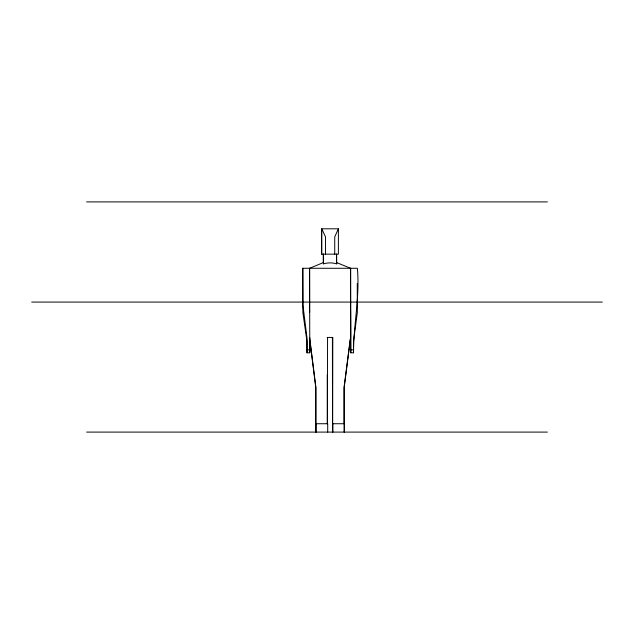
<?xml version="1.0" encoding="UTF-8"?>
<svg xmlns="http://www.w3.org/2000/svg" width="634" height="634" viewBox="0 0 634 634"><rect width="100%" height="100%" fill="white"/><g stroke="black" fill="none" stroke-linecap="round" stroke-linejoin="round"><path stroke-width="0.95" d="M327.556 337.431L327.429 423.734M323.38 262.563L309.606 268.277L309.772 352.797L306.999 352.797L307.046 338.366L302.917 305.049L302.854 268.277M306.999 352.797L306.951 341.298L302.854 312.435L302.735 268.277L357.354 268.277C359.977 296.672 353.495 324.545 353.542 352.797L350.768 352.797L350.602 268.277L336.591 262.563M350.23 339.388L344.056 387.398L344.056 432.095M338.39 228.811L338.39 254.147L321.573 254.147L321.573 228.811L338.39 228.811L334.736 236.862L334.736 254.147M86.62 201.905L547.38 201.905M31.7 302.077L602.3 302.077M327.176 337.431L332.795 337.431L332.668 423.734L344.468 423.734L344.468 432.095M307.094 349.865L309.868 349.865M350.856 349.865L353.637 349.865M86.62 432.095L547.38 432.095M309.733 338.413L315.898 387.398L315.898 423.734L327.699 423.734L327.699 432.095M310.105 342.328L315.748 387.398L315.748 432.095M336.646 262.801L336.67 263.855L336.67 254.147M323.435 262.801L323.459 263.855L323.459 254.147M353.542 352.797L353.495 341.298L357.354 312.435L357.259 283.414M350.768 352.797L350.594 310.502M309.709 337.454L309.772 352.797M332.406 337.431L332.517 432.095M327.255 374.662L327.279 423.734M309.598 310.502L309.606 312.435L309.606 268.277M350.602 268.277L350.602 337.431L344.207 387.398L344.207 423.734M336.488 254.147L336.488 262.912M332.937 423.734L332.937 432.095M325.504 254.147L325.504 236.862L321.779 228.811L321.779 254.147M323.277 254.147L323.277 262.912M316.16 423.734L316.16 432.095M323.459 263.855A22.578 22.578 0 0 1 336.67 263.855"/></g></svg>
